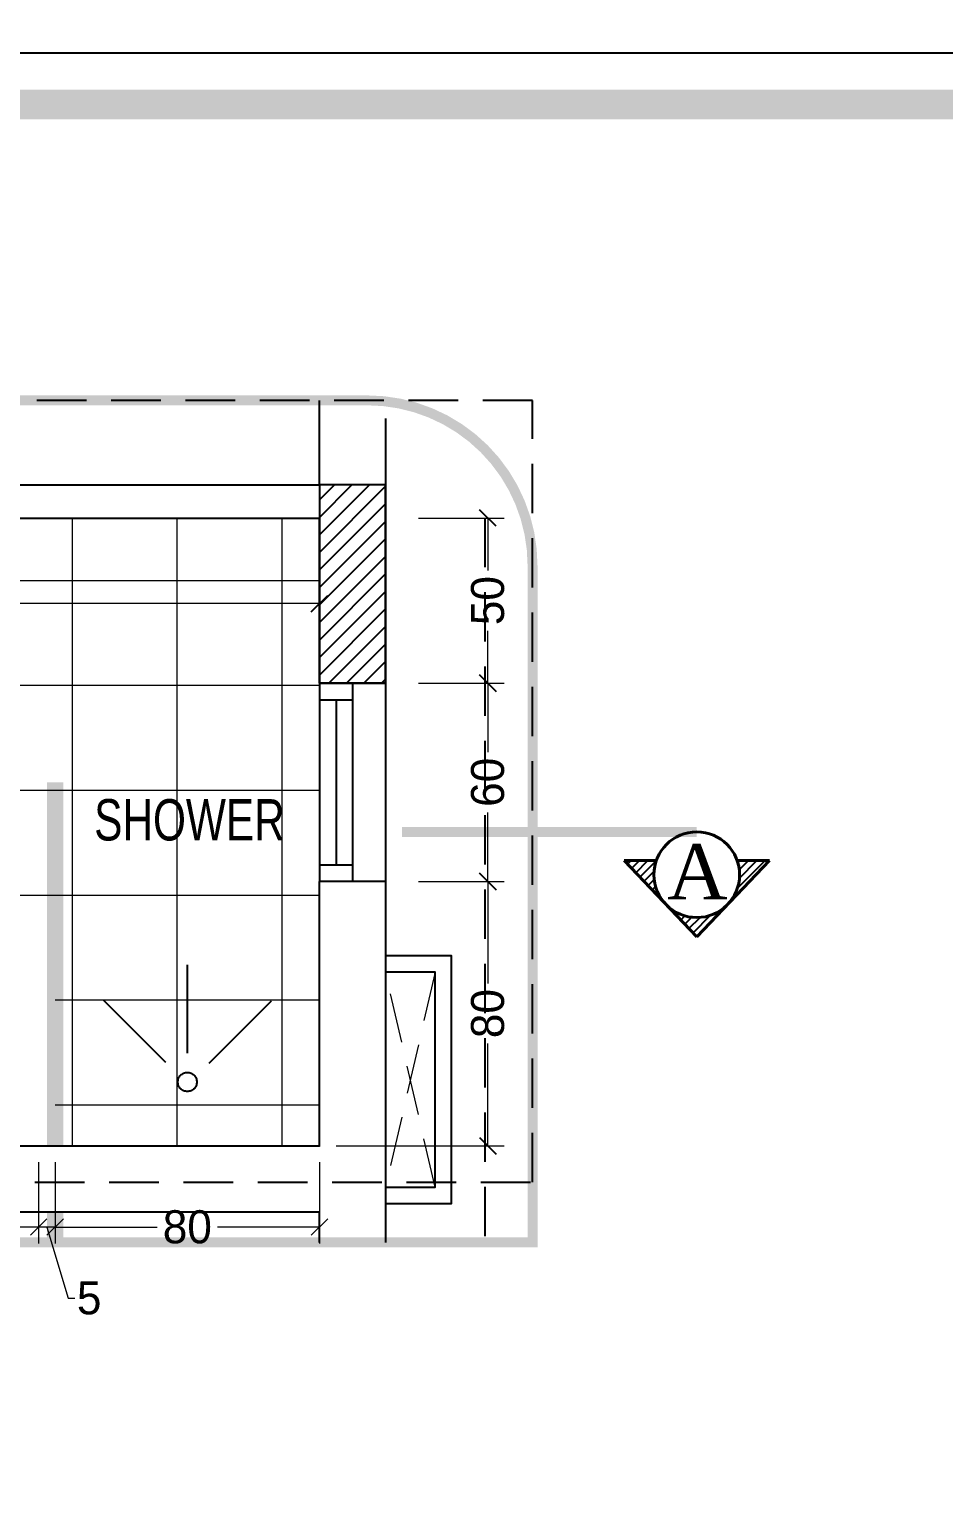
# Model space of a CAD drawing. Header units: centimetres. Extents: x 7997 to 116674, y 1017 to 13844.
# Drawn here: x 50499 to 50775.7, y 10333.7 to 10779.3 of the extents above; entities that cross this region are included whole.
import ezdxf
from ezdxf.xclip import XClip

# ---------------------------------------------------------------- set-up
doc = ezdxf.new("R2010")
doc.units = ezdxf.units.CM
doc.header["$LTSCALE"] = 200
doc.header["$XCLIPFRAME"] = 0
doc.header["$PDMODE"] = 2
for name, pattern in [('$0$DASHED', [0.75, 0.5, -0.25]), ('A-106-Typical Floor Plan$0$HIDDEN', [0.375, 0.25, -0.125]), ('CENTER2', [1.125, 0.75, -0.125, 0.125, -0.125]), ('DASHED', [0.75, 0.5, -0.25])]:
    doc.linetypes.add(name, pattern=pattern)
for name, color, linetype, lineweight in [('$0$HAT', 8, 'Continuous', 9), ('$1$TEXT', 6, 'Continuous', 18), ('$1$WALL', 3, 'Continuous', 25), ('HA', 251, 'Continuous', 0), ('HAT', 8, 'Continuous', 9), ('PLAN', 7, 'Continuous', 40), ('WALL', 3, 'Continuous', 25)]:
    doc.layers.add(name, color=color, linetype=linetype, lineweight=lineweight)
for name, color, linetype in [('$0$WIN', 6, 'Continuous'), ('$1$BATH-FUR', 8, 'Continuous'), ('$1$WINDOR', 6, 'Continuous'), ('A-DIM', 10, 'Continuous'), ('ARCH-TEXT', 6, 'Continuous'), ('AXIS', 9, 'CENTER2'), ('COL', 1, 'Continuous'), ('DIM', 11, 'Continuous'), ('TXT', 6, 'Continuous'), ('WIN', 6, 'Continuous')]:
    doc.layers.add(name, color=color, linetype=linetype)
doc.styles.add('$1$style8', font='swisscl.ttf', dxfattribs={"width": 0.8})
doc.styles.add('ROMAND', font='times.ttf')
doc.styles.add('T2', font='')
doc.styles.get('T2').set_extended_font_data('Elisia')
doc.dimstyles.new('NORMAL-1', dxfattribs={"dimtxt": 10, "dimasz": 5, "dimexe": 5, "dimexo": 5, "dimgap": 1, "dimtad": 0, "dimdec": 0, "dimdsep": 46, "dimtxsty": 'T2', "dimblk1": 'OBLIQUE', "dimblk2": 'OBLIQUE', "dimsah": 1, "dimcen": 0.09, "dimclrd": 4, "dimclre": 4, "dimclrt": 6, "dimadec": 0, "dimazin": 0, "dimtfac": 1, "dimtdec": 0, "dimtofl": 0, "dimtmove": 1, "dimatfit": 3, "dimldrblk": 'OPEN30', "dimfxl": 0, "dimtolj": 1, "dimtzin": 0, "dimlwd": 5, "dimlwe": 5, "dimarcsym": 0})

# ---------------------------------------------------------------- blocks, each defined once
blk = doc.blocks.new('_OBLIQUE')
at = {"color": 0, "linetype": 'ByBlock'}
blk.add_line((-0.5, -0.5), (0.5, 0.5), dxfattribs=at)
blk = doc.blocks.new('*D322')
at = {"layer": 'A-DIM', "color": 4, "lineweight": 5, "transparency": 16777216}
for p, q in [((50616.81, 10521.43), (50642.74, 10521.43)), ((50637.74, 10521.43), (50637.74, 10490.52)), ((50637.74, 10441.43), (50637.74, 10472.33)), ((50591.81, 10441.43), (50642.74, 10441.43))]:
    blk.add_line(p, q, dxfattribs=at)
at = {"layer": 'Defpoints', "color": 0, "transparency": 16777216}
for p in [(50611.81, 10521.43), (50637.74, 10521.43), (50586.81, 10441.43)]:
    blk.add_point(p, dxfattribs=at)
at = {"layer": 'A-DIM', "color": 4, "lineweight": 5, "transparency": 16777216, "xscale": 5, "yscale": 5, "zscale": 5}
for p, rotation in [((50637.74, 10521.43), 90), ((50637.74, 10441.43), 270)]:
    blk.add_blockref('_OBLIQUE', p, dxfattribs=dict(at, rotation=rotation))
at = {"layer": 'A-DIM', "color": 6, "transparency": 16777216, "insert": (50637.74, 10481.43), "char_height": 10, "attachment_point": 5, "rotation": 90, "style": 'T2'}
blk.add_mtext('\\A1;80', dxfattribs=at)
blk = doc.blocks.new('_Open30')
at = {"color": 0, "linetype": 'ByBlock', "lineweight": -2}
for p, q in [((-1, 0.268), (0, 0)), ((0, 0), (-1, -0.268)), ((0, 0), (-1, 0))]:
    blk.add_line(p, q, dxfattribs=at)
blk = doc.blocks.new('*D323')
at = {"layer": 'A-DIM', "color": 4, "lineweight": 5, "transparency": 16777216}
for p, q in [((50616.81, 10581.43), (50642.74, 10581.43)), ((50637.74, 10581.43), (50637.74, 10560.52)), ((50637.74, 10521.43), (50637.74, 10542.33)), ((50616.81, 10521.43), (50642.74, 10521.43))]:
    blk.add_line(p, q, dxfattribs=at)
at = {"layer": 'Defpoints', "color": 0, "transparency": 16777216}
for p in [(50611.81, 10581.43), (50637.74, 10581.43), (50611.81, 10521.43)]:
    blk.add_point(p, dxfattribs=at)
at = {"layer": 'A-DIM', "color": 4, "lineweight": 5, "transparency": 16777216, "xscale": 5, "yscale": 5, "zscale": 5}
for p, rotation in [((50637.74, 10581.43), 90), ((50637.74, 10521.43), 270)]:
    blk.add_blockref('_OBLIQUE', p, dxfattribs=dict(at, rotation=rotation))
at = {"layer": 'A-DIM', "color": 6, "transparency": 16777216, "insert": (50637.74, 10551.43), "char_height": 10, "attachment_point": 5, "rotation": 90, "style": 'T2'}
blk.add_mtext('\\A1;60', dxfattribs=at)
blk = doc.blocks.new('*D324')
at = {"layer": 'A-DIM', "color": 4, "lineweight": 5, "transparency": 16777216}
for p, q in [((50616.81, 10631.43), (50642.74, 10631.43)), ((50637.74, 10631.43), (50637.74, 10615.52)), ((50637.74, 10581.43), (50637.74, 10597.33)), ((50616.81, 10581.43), (50642.74, 10581.43))]:
    blk.add_line(p, q, dxfattribs=at)
at = {"layer": 'Defpoints', "color": 0, "transparency": 16777216}
for p in [(50611.81, 10631.43), (50637.74, 10631.43), (50611.81, 10581.43)]:
    blk.add_point(p, dxfattribs=at)
at = {"layer": 'A-DIM', "color": 4, "lineweight": 5, "transparency": 16777216, "xscale": 5, "yscale": 5, "zscale": 5}
for p, rotation in [((50637.74, 10631.43), 90), ((50637.74, 10581.43), 270)]:
    blk.add_blockref('_OBLIQUE', p, dxfattribs=dict(at, rotation=rotation))
at = {"layer": 'A-DIM', "color": 6, "transparency": 16777216, "insert": (50637.74, 10606.43), "char_height": 10, "attachment_point": 5, "rotation": 90, "style": 'T2'}
blk.add_mtext('\\A1;50', dxfattribs=at)
blk = doc.blocks.new('*D465')
at = {"layer": 'Defpoints', "color": 0, "transparency": 16777216}
for p in [(50506.81, 10441.43), (50586.81, 10441.43), (50506.81, 10416.83)]:
    blk.add_point(p, dxfattribs=at)
at = {"layer": 'HAT', "color": 4, "lineweight": 5, "transparency": 16777216}
for p, q in [((50506.81, 10436.43), (50506.81, 10411.83)), ((50586.81, 10436.43), (50586.81, 10411.83)), ((50506.81, 10416.83), (50537.72, 10416.83)), ((50586.81, 10416.83), (50555.91, 10416.83))]:
    blk.add_line(p, q, dxfattribs=at)
at = {"layer": 'HAT', "color": 4, "lineweight": 5, "transparency": 16777216, "xscale": 5, "yscale": 5, "zscale": 5, "rotation": 180}
blk.add_blockref('_OBLIQUE', (50506.81, 10416.83), dxfattribs=at)
at = {"layer": 'HAT', "color": 4, "lineweight": 5, "transparency": 16777216, "xscale": 5, "yscale": 5, "zscale": 5}
blk.add_blockref('_OBLIQUE', (50586.81, 10416.83), dxfattribs=at)
at = {"layer": 'HAT', "color": 6, "transparency": 16777216, "insert": (50546.81, 10416.83), "char_height": 10, "attachment_point": 5, "style": 'T2'}
blk.add_mtext('\\A1;80', dxfattribs=at)
blk = doc.blocks.new('*D466')
at = {"layer": 'Defpoints', "color": 0, "transparency": 16777216}
for p in [(50501.81, 10441.43), (50506.81, 10441.43), (50501.81, 10416.83)]:
    blk.add_point(p, dxfattribs=at)
at = {"layer": 'HAT', "color": 4, "lineweight": 5, "transparency": 16777216}
for p, q in [((50501.81, 10436.43), (50501.81, 10411.83)), ((50506.81, 10436.43), (50506.81, 10411.83)), ((50506.81, 10416.83), (50501.81, 10416.83)), ((50504.31, 10416.83), (50510.76, 10395.33)), ((50510.76, 10395.33), (50512.76, 10395.33))]:
    blk.add_line(p, q, dxfattribs=at)
at = {"layer": 'HAT', "color": 4, "lineweight": 5, "transparency": 16777216, "xscale": 5, "yscale": 5, "zscale": 5, "rotation": 180}
blk.add_blockref('_OBLIQUE', (50501.81, 10416.83), dxfattribs=at)
at = {"layer": 'HAT', "color": 4, "lineweight": 5, "transparency": 16777216, "xscale": 5, "yscale": 5, "zscale": 5}
blk.add_blockref('_OBLIQUE', (50506.81, 10416.83), dxfattribs=at)
at = {"layer": 'HAT', "color": 6, "transparency": 16777216, "insert": (50517.1, 10395.33), "char_height": 10, "attachment_point": 5, "style": 'T2'}
blk.add_mtext('\\A1;5', dxfattribs=at)
blk = doc.blocks.new('*D467')
at = {"layer": 'Defpoints', "color": 0, "transparency": 16777216}
for p in [(50336.81, 10441.43), (50501.81, 10441.43), (50336.81, 10416.83)]:
    blk.add_point(p, dxfattribs=at)
at = {"layer": 'HAT', "color": 4, "lineweight": 5, "transparency": 16777216}
for p, q in [((50336.81, 10436.43), (50336.81, 10411.83)), ((50501.81, 10436.43), (50501.81, 10411.83)), ((50336.81, 10416.83), (50406.41, 10416.83)), ((50501.81, 10416.83), (50432.22, 10416.83))]:
    blk.add_line(p, q, dxfattribs=at)
at = {"layer": 'HAT', "color": 4, "lineweight": 5, "transparency": 16777216, "xscale": 5, "yscale": 5, "zscale": 5, "rotation": 180}
blk.add_blockref('_OBLIQUE', (50336.81, 10416.83), dxfattribs=at)
at = {"layer": 'HAT', "color": 4, "lineweight": 5, "transparency": 16777216, "xscale": 5, "yscale": 5, "zscale": 5}
blk.add_blockref('_OBLIQUE', (50501.81, 10416.83), dxfattribs=at)
at = {"layer": 'HAT', "color": 6, "transparency": 16777216, "insert": (50419.31, 10416.83), "char_height": 10, "attachment_point": 5, "style": 'T2'}
blk.add_mtext('\\A1;165', dxfattribs=at)
blk = doc.blocks.new('*D881')
at = {"layer": 'Defpoints', "color": 0, "transparency": 16777216}
for p in [(50336.81, 10631.43), (50586.81, 10631.18), (50586.81, 10605.52)]:
    blk.add_point(p, dxfattribs=at)
at = {"layer": 'DIM', "color": 4, "lineweight": 5, "transparency": 16777216}
for p, q in [((50336.81, 10626.43), (50336.81, 10600.52)), ((50586.81, 10626.18), (50586.81, 10600.52)), ((50336.81, 10605.52), (50447.96, 10605.52)), ((50586.81, 10605.52), (50475.67, 10605.52))]:
    blk.add_line(p, q, dxfattribs=at)
at = {"layer": 'DIM', "color": 4, "lineweight": 5, "transparency": 16777216, "xscale": 5, "yscale": 5, "zscale": 5, "rotation": 180}
blk.add_blockref('_OBLIQUE', (50336.81, 10605.52), dxfattribs=at)
at = {"layer": 'DIM', "color": 4, "lineweight": 5, "transparency": 16777216, "xscale": 5, "yscale": 5, "zscale": 5}
blk.add_blockref('_OBLIQUE', (50586.81, 10605.52), dxfattribs=at)
at = {"layer": 'DIM', "color": 6, "transparency": 16777216, "insert": (50461.81, 10605.52), "char_height": 10, "attachment_point": 5, "style": 'T2'}
blk.add_mtext('\\A1;250', dxfattribs=at)
blk = doc.blocks.new('08-TITLE SHEET-selattin', base_point=(45714.81, -203081.37))
at = {"color": 0}
blk.add_lwpolyline([(51244.81, -203081.37), (45714.81, -203081.37), (45714.81, -206921.37), (51244.81, -206921.37)], close=True, dxfattribs=at)
at = {"color": 0, "linetype": 'ByBlock', "const_width": 17.04}
blk.add_lwpolyline([(45744.29, -206891.89), (51215.34, -206891.89), (51215.34, -203110.84), (45744.29, -203110.84)], close=True, dxfattribs=at)
at = {"layer": 'HA', "ltscale": 1.2}
blk.add_lwpolyline([(45714.81, -203081.37), (51244.81, -203081.37), (51244.81, -206921.37), (45714.81, -206921.37)], close=True, dxfattribs=at)
blk = doc.blocks.new('06-FF COLUMNS-Essa', base_point=(38719.86, 8657))
at = {"layer": 'COL', "ltscale": 0.05}
h = blk.add_hatch(dxfattribs=at)
h.set_pattern_fill('ANSI31', color=8, scale=30)
h.set_pattern_definition([(45, (-33014.8116, -54636.4848), (-2.65165043, 2.65165043), [])])
h.paths.add_polyline_path([(39739.86, 9677), (39759.86, 9677), (39759.86, 9737), (39739.86, 9737)])
at = {"layer": 'COL'}
blk.add_lwpolyline([(39739.86, 9677), (39759.86, 9677), (39759.86, 9737), (39739.86, 9737)], close=True, dxfattribs=at)
blk = doc.blocks.new('03-FIRST FLOOR PLAN-selattin', base_point=(31015.73, 25621.5))
at = {"layer": '$0$HAT', "linetype": '$0$DASHED', "ltscale": 0.15}
for p, q in [((31000.73, 25009), (30985.73, 24944)), ((31000.73, 24944), (30985.73, 25009))]:
    blk.add_line(p, q, dxfattribs=at)
at = {"layer": '$0$WIN'}
for points in [[(30985.73, 24939), (31005.73, 24939), (31005.73, 25014), (30985.73, 25014)], [(30985.73, 24944), (31000.73, 24944), (31000.73, 25009), (30985.73, 25009)]]:
    blk.add_lwpolyline(points, dxfattribs=at)
at = {"layer": '$1$BATH-FUR'}
for p, q in [((30925.73, 24984.54), (30925.73, 25011.23)), ((30919.27, 24981.69), (30900.4, 25000.57)), ((30932.38, 24981.47), (30951.25, 25000.34))]:
    blk.add_line(p, q, dxfattribs=at)
blk.add_circle((30925.73, 24975.8), 2.88, dxfattribs=at)
at = {"layer": '$1$WALL'}
for p, q in [((30705.73, 25156.5), (30965.73, 25156.5)), ((30715.73, 25146.5), (30965.73, 25146.5)), ((30965.73, 25096.5), (30965.73, 25146.5)), ((30985.73, 25096.5), (30965.73, 25096.5)), ((30965.73, 24956.5), (30965.73, 25036.5)), ((30985.73, 25036.5), (30965.73, 25036.5)), ((30985.73, 25036.5), (30985.73, 24916.5)), ((30715.73, 24956.5), (30965.73, 24956.5)), ((30715.73, 24936.5), (30965.73, 24936.5)), ((30965.73, 24916.5), (30965.73, 24936.5))]:
    blk.add_line(p, q, dxfattribs=at)
at = {"layer": '$1$WALL', "color": 8, "ltscale": 150, "const_width": 5}
for points in [[(30885.73, 24956.5), (30885.73, 25066.5)], [(30885.73, 24936.5), (30885.73, 24886.5)]]:
    blk.add_lwpolyline(points, dxfattribs=at)
at = {"layer": '$1$WINDOR'}
for p, q in [((30965.73, 25096.5), (30965.73, 25036.5)), ((30975.73, 25096.5), (30975.73, 25036.5)), ((30985.73, 25096.5), (30985.73, 25036.5)), ((30965.73, 25091.5), (30975.73, 25091.5)), ((30970.73, 25091.5), (30970.73, 25041.5)), ((30965.73, 25041.5), (30975.73, 25041.5))]:
    blk.add_line(p, q, dxfattribs=at)
at = {"layer": 'WALL'}
for p, q in [((30965.73, 25156.5), (30965.73, 25571.5)), ((30985.73, 25491.5), (30985.73, 25096.5))]:
    blk.add_line(p, q, dxfattribs=at)
at = {"layer": 'WALL', "color": 8, "linetype": 'A-106-Typical Floor Plan$0$HIDDEN', "ltscale": 0.3}
blk.add_line((31015.73, 25492.44), (31015.73, 24206.5), dxfattribs=at)
at = {"layer": 'WIN'}
blk.add_lwpolyline([(30985.73, 24939), (31005.73, 24939), (31005.73, 25014), (30985.73, 25014)], dxfattribs=at)
at = {"color": 6, "ltscale": 2}
blk.add_blockref('06-FF COLUMNS-Essa', (29945.73, 24076.5), dxfattribs=at)
at = {"layer": '$1$TEXT', "style": '$1$style8'}
blk.add_text('SHOWER', height=12.5, dxfattribs=at).set_placement((30897.54, 25048.91))

msp = doc.modelspace()

# ---------------------------------------------------------------- hatches: boundary and pattern name
at = {"layer": 'TXT'}
h = msp.add_hatch(dxfattribs=at)
h.set_pattern_fill('ANSI31', color=256, scale=5.7375, angle=1080, style=0)
h.set_pattern_definition([(225, (51155.7259, 11648.8887), (1.2678204, -1.2678204), [])])
h.paths.add_polyline_path([(50688.0267, 10523.4663, -0.08394009), (50688.7472, 10527.7276), (50678.9779, 10527.7276), (50700.9876, 10504.6877), (50722.9974, 10527.7276), (50713.231, 10527.7276, -0.08394009), (50713.9515, 10523.4663, -1.00000012)])

# ---------------------------------------------------------------- linework, layer by layer
at = {"linetype": 'Continuous'}
msp.add_lwpolyline([(50144.267, 8756.0841), (53047.517, 8756.0841), (53047.517, 10772.0841), (50144.267, 10772.0841)], close=True, dxfattribs=at)
at = {"layer": 'AXIS', "linetype": 'Continuous', "ltscale": 0.5, "const_width": 3}
msp.add_lwpolyline([(50700.9891, 10536.4287), (50611.8122, 10536.4287)], dxfattribs=at)
at = {"layer": 'HAT', "color": 8, "linetype": 'Continuous'}
for p, q in [((50512.0264, 10441.2535), (50512.0264, 10631.2535)), ((50543.7764, 10441.2217), (50543.7764, 10631.2217)), ((50575.5264, 10441.19), (50575.5264, 10631.19)), ((50586.8122, 10612.4593), (50336.8122, 10612.4593)), ((50586.8122, 10580.7093), (50336.8122, 10580.7093)), ((50586.8122, 10548.9593), (50336.8122, 10548.9593)), ((50586.8122, 10517.2093), (50336.8122, 10517.2093)), ((50586.8122, 10485.4593), (50506.8122, 10485.4593)), ((50586.8122, 10453.7093), (50506.8122, 10453.7093))]:
    msp.add_line(p, q, dxfattribs=at)
at = {"layer": 'HAT'}
msp.add_lwpolyline([(50336.8122, 10631.4287), (50586.8122, 10631.1787), (50586.8122, 10441.1787), (50336.8122, 10441.4287)], close=True, dxfattribs=at)
at = {"layer": 'PLAN', "linetype": 'Continuous'}
for p, q in [((50700.9876, 10504.6877), (50678.9779, 10527.7276)), ((50688.7472, 10527.7276), (50678.9779, 10527.7276)), ((50700.9876, 10504.6877), (50722.9974, 10527.7276)), ((50722.9974, 10527.7276), (50713.231, 10527.7276))]:
    msp.add_line(p, q, dxfattribs=at)
msp.add_circle((50700.9891, 10523.4663), 12.9624, dxfattribs=at)
at = {"layer": 'WALL', "color": 8, "linetype": 'A-106-Typical Floor Plan$0$HIDDEN', "ltscale": 0.3}
msp.add_lwpolyline([(50298.1801, 10430.3691), (50651.2954, 10430.3691), (50651.2954, 10667.044), (50298.1801, 10667.044)], close=True, dxfattribs=at)

# ---------------------------------------------------------------- block references
at = {"layer": 'DIM', "color": 0, "linetype": 'Continuous', "xscale": 0.5250000000000014, "yscale": 0.5250000000000014, "zscale": 0.5250000000000014}
msp.add_blockref('08-TITLE SHEET-selattin', (50144.267, 10772.0841), dxfattribs=at)

# ---------------------------------------------------------------- texts
at = {"layer": 'ARCH-TEXT', "lineweight": -3, "style": 'ROMAND'}
msp.add_text('A', height=16.7344, dxfattribs=at).set_placement((50692.0359, 10516.0126))

# ---------------------------------------------------------------- dimensions: what is measured, and where the dimension line sits
at = {"layer": 'A-DIM'}
for base, p1, p2, picture, middle in [((50637.7395, 10631.4287), (50611.8122, 10581.4287), (50611.8122, 10631.4287), '*D324', (50637.7395, 10606.4287)), ((50637.7395, 10581.4287), (50611.8122, 10521.4287), (50611.8122, 10581.4287), '*D323', (50637.7395, 10551.4287)), ((50637.7395, 10521.4287), (50586.8122, 10441.4287), (50611.8122, 10521.4287), '*D322', (50637.7395, 10481.4287))]:
    dim = msp.add_linear_dim(base=base, p1=p1, p2=p2, angle=90, dimstyle='NORMAL-1', dxfattribs=at)
    dim.commit()
    dim.dimension.update_dxf_attribs({"geometry": picture, "text_midpoint": middle})
at = {"layer": 'DIM'}
dim = msp.add_linear_dim(base=(50586.8122, 10605.5177), p1=(50336.8122, 10631.4287), p2=(50586.8122, 10631.1787), dimstyle='NORMAL-1', dxfattribs=at)
dim.commit()
dim.dimension.update_dxf_attribs({"geometry": '*D881', "text_midpoint": (50461.8122, 10605.5177)})
at = {"layer": 'HAT'}
for base, p1, p2, picture, middle in [((50336.8122, 10416.8336), (50501.8122, 10441.4287), (50336.8122, 10441.4287), '*D467', (50419.3122, 10416.8336)), ((50501.8122, 10416.8336), (50506.8122, 10441.4287), (50501.8122, 10441.4287), '*D466', (50513.7622, 10395.3336)), ((50506.8122, 10416.8336), (50586.8122, 10441.4287), (50506.8122, 10441.4287), '*D465', (50546.8122, 10416.8336))]:
    dim = msp.add_linear_dim(base=base, p1=p1, p2=p2, dimstyle='NORMAL-1', dxfattribs=at)
    dim.commit()
    dim.dimension.update_dxf_attribs({"geometry": picture, "text_midpoint": middle})

# ---------------------------------------------------------------- next in the draw order: block references
at = {"layer": 'DIM', "linetype": 'Continuous'}
ref = msp.add_blockref('03-FIRST FLOOR PLAN-selattin', (50636.8122, 11106.4287), dxfattribs=at)
XClip(ref).set_block_clipping_path([(30677.0965242979, 24927.2602772133), (31030.2118085658, 24927.2602772133), (31030.2118085658, 25132.1156118405), (30980.2118085658, 25182.1156118405), (30727.0965242979, 25182.1156118405), (30677.0965242979, 25132.1156118405)])

# ---------------------------------------------------------------- next in the draw order: linework, layer by layer
at = {"layer": 'DIM', "color": 0, "linetype": 'DASHED', "ltscale": 0.2, "const_width": 3}
msp.add_lwpolyline([(50298.1801, 10412.1886), (50651.2954, 10412.1886), (50651.2954, 10617.044, 0.41421356), (50601.2954, 10667.044), (50348.1801, 10667.044, 0.41421356), (50298.1801, 10617.044)], format="xyb", close=True, dxfattribs=at)

doc.saveas('drawing.dxf')
